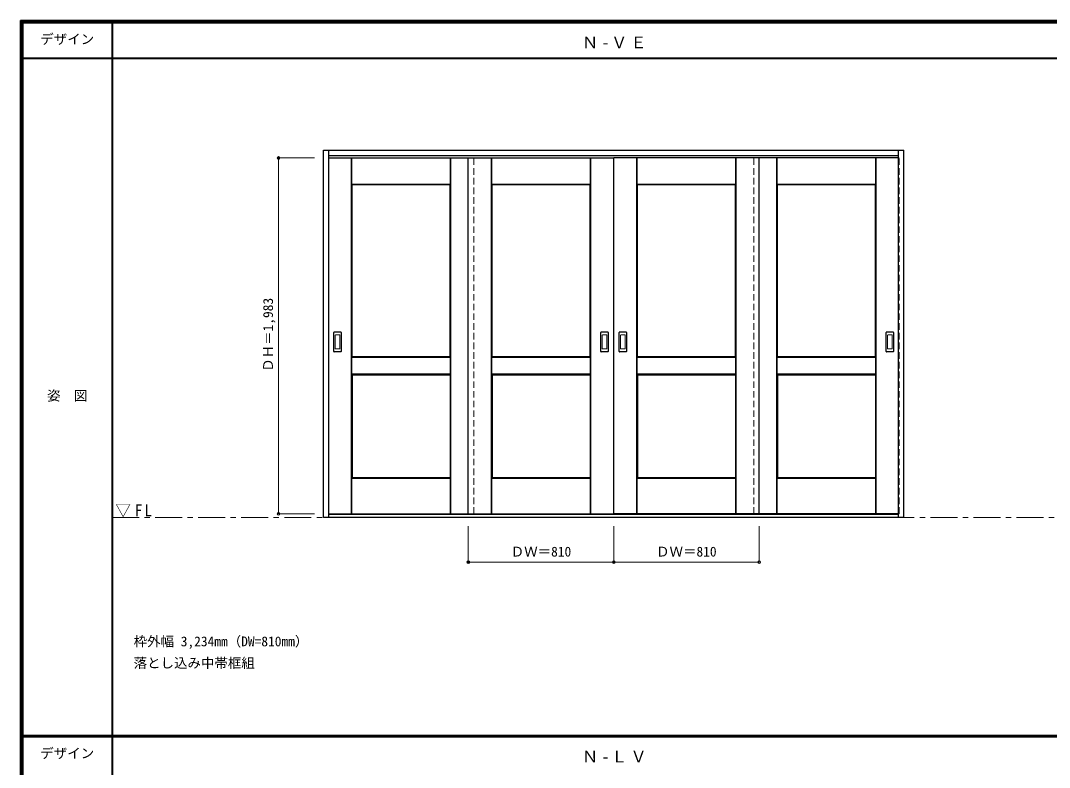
# Model space of a CAD drawing. Units: millimetres, scale not verified. Extents: x -59107 to 5700, y -4307 to 5541.
# Drawn here: x -6000 to -267, y 12 to 4175 of the extents above; entities that cross this region are included whole.
import ezdxf
from ezdxf.enums import TextEntityAlignment as Align

# ---------------------------------------------------------------- set-up
doc = ezdxf.new("R2010")
doc.units = ezdxf.units.MM
doc.header["$LTSCALE"] = 30
doc.header["$PDMODE"] = 32
doc.header["$PDSIZE"] = 15
doc.linetypes.add('CHAIN1', pattern=[8, 5, -1, 1, -1])
doc.linetypes.add('DASHED1', pattern=[1.8, 1.2, -0.6])
for name, color, linetype, lineweight in [('0-1_通り芯', 7, 'CHAIN1', 18), ('0-2_扉', 3, 'Continuous', 25), ('0-3_仕上げ', 7, 'Continuous', 18), ('0-4_枠', 3, 'Continuous', 25), ('0-6_引手', 7, 'Continuous', 18), ('0-B_寸法', 7, 'Continuous', 9), ('F-1_枠', 6, 'Continuous', 40)]:
    doc.layers.add(name, color=color, linetype=linetype, lineweight=lineweight)
doc.layers.add('0-A_文字', color=7, linetype='Continuous')
doc.layers.add('F-A_文字', color=7, linetype='Continuous')
doc.styles.add('ＭＳ ゴシック', font='')
doc.styles.get('ＭＳ ゴシック').set_extended_font_data('MS Gothic')

msp = doc.modelspace()

# ---------------------------------------------------------------- linework, layer by layer
at = {"layer": '0-1_通り芯'}
msp.add_line((-5490, 1406), (5690, 1406), dxfattribs=at)
at = {"layer": '0-2_扉', "color": 4, "linetype": 'DASHED1', "lineweight": 9}
for p, q in [((-4285, 3409), (-4282, 3409)), ((-4285, 1426), (-4285, 3409)), ((-3475, 1426), (-3475, 3409)), ((-1915, 1426), (-1915, 3409)), ((-1105, 3409), (-1108, 3409)), ((-1105, 1426), (-1105, 3409)), ((-4282, 1426), (-4285, 1426)), ((-1108, 1426), (-1105, 1426))]:
    msp.add_line(p, q, dxfattribs=at)
at = {"layer": '0-2_扉'}
for p, q in [((-4282, 3409), (-2695, 3409)), ((-3505, 1426), (-3505, 3409)), ((-1108, 3409), (-2695, 3409)), ((-2695, 1426), (-2695, 3409)), ((-1885, 1426), (-1885, 3409)), ((-4282, 1426), (-2695, 1426)), ((-1108, 1426), (-2695, 1426))]:
    msp.add_line(p, q, dxfattribs=at)
at = {"layer": '0-3_仕上げ'}
for p, q in [((-4157, 1426), (-4157, 3409)), ((-4155.5, 3261.5), (-4155.5, 3409)), ((-4154, 3263), (-4154, 3409)), ((-3606, 3263), (-3606, 3409)), ((-3604.5, 3261.5), (-3604.5, 3409)), ((-3603, 1426), (-3603, 3409)), ((-3377, 1426), (-3377, 3409)), ((-3375.5, 3261.5), (-3375.5, 3409)), ((-3374, 3263), (-3374, 3409)), ((-2826, 3263), (-2826, 3409)), ((-2824.5, 3261.5), (-2824.5, 3409)), ((-2823, 1426), (-2823, 3409)), ((-2567, 1426), (-2567, 3409)), ((-2565.5, 3261.5), (-2565.5, 3409)), ((-2564, 3263), (-2564, 3409)), ((-2016, 3263), (-2016, 3409)), ((-2014.5, 3261.5), (-2014.5, 3409)), ((-2013, 1426), (-2013, 3409)), ((-1787, 1426), (-1787, 3409)), ((-1785.5, 3261.5), (-1785.5, 3409)), ((-1784, 3263), (-1784, 3409)), ((-1236, 3263), (-1236, 3409)), ((-1234.5, 3261.5), (-1234.5, 3409)), ((-1233, 1426), (-1233, 3409)), ((-4154, 3263), (-4155.5, 3261.5)), ((-4153, 3259), (-4155.5, 3261.5)), ((-3606, 3263), (-4154, 3263)), ((-3604.5, 3261.5), (-3607, 3259)), ((-3606, 3263), (-3604.5, 3261.5)), ((-3374, 3263), (-3375.5, 3261.5)), ((-3373, 3259), (-3375.5, 3261.5)), ((-2826, 3263), (-3374, 3263)), ((-2824.5, 3261.5), (-2827, 3259)), ((-2826, 3263), (-2824.5, 3261.5)), ((-2564, 3263), (-2565.5, 3261.5)), ((-2563, 3259), (-2565.5, 3261.5)), ((-2016, 3263), (-2564, 3263)), ((-2014.5, 3261.5), (-2017, 3259)), ((-2016, 3263), (-2014.5, 3261.5)), ((-1784, 3263), (-1785.5, 3261.5)), ((-1783, 3259), (-1785.5, 3261.5)), ((-1236, 3263), (-1784, 3263)), ((-1234.5, 3261.5), (-1237, 3259)), ((-1236, 3263), (-1234.5, 3261.5)), ((-4155.5, 2298.5), (-4153, 2301)), ((-4154, 2297), (-4155.5, 2298.5)), ((-4155.5, 2203.5), (-4155.5, 2298.5)), ((-3606, 2297), (-4154, 2297)), ((-4154, 2205), (-4154, 2297)), ((-3607, 2301), (-3604.5, 2298.5)), ((-3606, 2297), (-3604.5, 2298.5)), ((-3606, 2205), (-3606, 2297)), ((-3604.5, 2203.5), (-3604.5, 2298.5)), ((-3375.5, 2298.5), (-3373, 2301)), ((-3374, 2297), (-3375.5, 2298.5)), ((-3375.5, 2203.5), (-3375.5, 2298.5)), ((-2826, 2297), (-3374, 2297)), ((-3374, 2205), (-3374, 2297)), ((-2827, 2301), (-2824.5, 2298.5)), ((-2826, 2297), (-2824.5, 2298.5)), ((-2826, 2205), (-2826, 2297)), ((-2824.5, 2203.5), (-2824.5, 2298.5)), ((-2565.5, 2298.5), (-2563, 2301)), ((-2564, 2297), (-2565.5, 2298.5)), ((-2565.5, 2203.5), (-2565.5, 2298.5)), ((-2016, 2297), (-2564, 2297)), ((-2564, 2205), (-2564, 2297)), ((-2017, 2301), (-2014.5, 2298.5)), ((-2016, 2297), (-2014.5, 2298.5)), ((-2016, 2205), (-2016, 2297)), ((-2014.5, 2203.5), (-2014.5, 2298.5)), ((-1785.5, 2298.5), (-1783, 2301)), ((-1784, 2297), (-1785.5, 2298.5)), ((-1785.5, 2203.5), (-1785.5, 2298.5)), ((-1236, 2297), (-1784, 2297)), ((-1784, 2205), (-1784, 2297)), ((-1237, 2301), (-1234.5, 2298.5)), ((-1236, 2297), (-1234.5, 2298.5)), ((-1236, 2205), (-1236, 2297)), ((-1234.5, 2203.5), (-1234.5, 2298.5)), ((-4154, 2205), (-4155.5, 2203.5)), ((-4153, 2201), (-4155.5, 2203.5)), ((-4154, 2205), (-3606, 2205)), ((-3604.5, 2203.5), (-3607, 2201)), ((-3606, 2205), (-3604.5, 2203.5)), ((-3374, 2205), (-3375.5, 2203.5)), ((-3373, 2201), (-3375.5, 2203.5)), ((-3374, 2205), (-2826, 2205)), ((-2824.5, 2203.5), (-2827, 2201)), ((-2826, 2205), (-2824.5, 2203.5)), ((-2564, 2205), (-2565.5, 2203.5)), ((-2563, 2201), (-2565.5, 2203.5)), ((-2564, 2205), (-2016, 2205)), ((-2014.5, 2203.5), (-2017, 2201)), ((-2016, 2205), (-2014.5, 2203.5)), ((-1784, 2205), (-1785.5, 2203.5)), ((-1783, 2201), (-1785.5, 2203.5)), ((-1784, 2205), (-1236, 2205)), ((-1234.5, 2203.5), (-1237, 2201)), ((-1236, 2205), (-1234.5, 2203.5)), ((-4155.5, 1623.5), (-4153, 1626)), ((-4154, 1622), (-4155.5, 1623.5)), ((-4155.5, 1426), (-4155.5, 1623.5)), ((-3606, 1622), (-4154, 1622)), ((-4154, 1426), (-4154, 1622)), ((-3607, 1626), (-3604.5, 1623.5)), ((-3606, 1622), (-3604.5, 1623.5)), ((-3606, 1426), (-3606, 1622)), ((-3604.5, 1426), (-3604.5, 1623.5)), ((-3375.5, 1623.5), (-3373, 1626)), ((-3374, 1622), (-3375.5, 1623.5)), ((-3375.5, 1426), (-3375.5, 1623.5)), ((-2826, 1622), (-3374, 1622)), ((-3374, 1426), (-3374, 1622)), ((-2827, 1626), (-2824.5, 1623.5)), ((-2826, 1622), (-2824.5, 1623.5)), ((-2826, 1426), (-2826, 1622)), ((-2824.5, 1426), (-2824.5, 1623.5)), ((-2565.5, 1623.5), (-2563, 1626)), ((-2564, 1622), (-2565.5, 1623.5)), ((-2565.5, 1426), (-2565.5, 1623.5)), ((-2016, 1622), (-2564, 1622)), ((-2564, 1426), (-2564, 1622)), ((-2017, 1626), (-2014.5, 1623.5)), ((-2016, 1622), (-2014.5, 1623.5)), ((-2016, 1426), (-2016, 1622)), ((-2014.5, 1426), (-2014.5, 1623.5)), ((-1785.5, 1623.5), (-1783, 1626)), ((-1784, 1622), (-1785.5, 1623.5)), ((-1785.5, 1426), (-1785.5, 1623.5)), ((-1236, 1622), (-1784, 1622)), ((-1784, 1426), (-1784, 1622)), ((-1237, 1626), (-1234.5, 1623.5)), ((-1236, 1622), (-1234.5, 1623.5)), ((-1236, 1426), (-1236, 1622)), ((-1234.5, 1426), (-1234.5, 1623.5))]:
    msp.add_line(p, q, dxfattribs=at)
at = {"layer": '0-3_仕上げ', "color": 3, "lineweight": 25}
for p, q in [((-3607, 3259), (-4153, 3259)), ((-4153, 2301), (-4153, 3259)), ((-3607, 2301), (-3607, 3259)), ((-2827, 3259), (-3373, 3259)), ((-3373, 2301), (-3373, 3259)), ((-2827, 2301), (-2827, 3259)), ((-2017, 3259), (-2563, 3259)), ((-2563, 2301), (-2563, 3259)), ((-2017, 2301), (-2017, 3259)), ((-1237, 3259), (-1783, 3259)), ((-1783, 2301), (-1783, 3259)), ((-1237, 2301), (-1237, 3259)), ((-3607, 2301), (-4153, 2301)), ((-2827, 2301), (-3373, 2301)), ((-2017, 2301), (-2563, 2301)), ((-1237, 2301), (-1783, 2301)), ((-4153, 2201), (-3607, 2201)), ((-4153, 2201), (-4153, 1626)), ((-3607, 2201), (-3607, 1626)), ((-3373, 2201), (-2827, 2201)), ((-3373, 2201), (-3373, 1626)), ((-2827, 2201), (-2827, 1626)), ((-2563, 2201), (-2017, 2201)), ((-2563, 2201), (-2563, 1626)), ((-2017, 2201), (-2017, 1626)), ((-1783, 2201), (-1237, 2201)), ((-1783, 2201), (-1783, 1626)), ((-1237, 2201), (-1237, 1626)), ((-3607, 1626), (-4153, 1626)), ((-2827, 1626), (-3373, 1626)), ((-2017, 1626), (-2563, 1626)), ((-1237, 1626), (-1783, 1626))]:
    msp.add_line(p, q, dxfattribs=at)
at = {"layer": '0-4_枠'}
for p, q in [((-4312, 3453), (-1078, 3453)), ((-4282, 1406), (-4282, 3453)), ((-1108, 1406), (-1108, 3453)), ((-1078, 1406), (-1078, 3453)), ((-4282, 3423), (-1108, 3423)), ((-1108, 1421), (-4282, 1421))]:
    msp.add_line(p, q, dxfattribs=at)
msp.add_lwpolyline([(-1078, 1406), (-4312, 1406), (-4312, 3453)], dxfattribs=at)
at = {"layer": '0-6_引手', "color": 3, "lineweight": 25}
for p, q in [((-4255, 2330), (-4255, 2437)), ((-4214.5, 2438.5), (-4253.5, 2438.5)), ((-4213, 2437), (-4213, 2330)), ((-2767, 2330), (-2767, 2437)), ((-2726.5, 2438.5), (-2765.5, 2438.5)), ((-2725, 2437), (-2725, 2330)), ((-2665, 2330), (-2665, 2437)), ((-2624.5, 2438.5), (-2663.5, 2438.5)), ((-2623, 2437), (-2623, 2330)), ((-1177, 2330), (-1177, 2437)), ((-1136.5, 2438.5), (-1175.5, 2438.5)), ((-1135, 2437), (-1135, 2330)), ((-4214.5, 2328.5), (-4253.5, 2328.5)), ((-2726.5, 2328.5), (-2765.5, 2328.5)), ((-2624.5, 2328.5), (-2663.5, 2328.5)), ((-1136.5, 2328.5), (-1175.5, 2328.5))]:
    msp.add_line(p, q, dxfattribs=at)
at = {"layer": '0-6_引手'}
for p, q in [((-4246.5, 2346), (-4246.5, 2421)), ((-4223, 2422.5), (-4245, 2422.5)), ((-4221.5, 2421), (-4221.5, 2346)), ((-2758.5, 2346), (-2758.5, 2421)), ((-2735, 2422.5), (-2757, 2422.5)), ((-2733.5, 2421), (-2733.5, 2346)), ((-2656.5, 2346), (-2656.5, 2421)), ((-2633, 2422.5), (-2655, 2422.5)), ((-2631.5, 2421), (-2631.5, 2346)), ((-1168.5, 2346), (-1168.5, 2421)), ((-1145, 2422.5), (-1167, 2422.5)), ((-1143.5, 2421), (-1143.5, 2346)), ((-4223, 2344.5), (-4245, 2344.5)), ((-2735, 2344.5), (-2757, 2344.5)), ((-2633, 2344.5), (-2655, 2344.5)), ((-1145, 2344.5), (-1167, 2344.5))]:
    msp.add_line(p, q, dxfattribs=at)
at = {"layer": '0-6_引手', "color": 3, "lineweight": 25}
for centre, start, end in [((-4253.5, 2437), 90, 180), ((-4214.5, 2437), 0, 90), ((-2765.5, 2437), 90, 180), ((-2726.5, 2437), 0, 90), ((-2663.5, 2437), 90, 180), ((-2624.5, 2437), 0, 90), ((-1175.5, 2437), 90, 180), ((-1136.5, 2437), 0, 90), ((-4253.5, 2330), 180, 270), ((-4214.5, 2330), 270, 0), ((-2765.5, 2330), 180, 270), ((-2726.5, 2330), 270, 0), ((-2663.5, 2330), 180, 270), ((-2624.5, 2330), 270, 0), ((-1175.5, 2330), 180, 270), ((-1136.5, 2330), 270, 0)]:
    msp.add_arc(centre, 1.5, start, end, dxfattribs=at)
at = {"layer": '0-6_引手'}
for centre, start, end in [((-4245, 2421), 90, 180), ((-4223, 2421), 0, 90), ((-2757, 2421), 90, 180), ((-2735, 2421), 0, 90), ((-2655, 2421), 90, 180), ((-2633, 2421), 0, 90), ((-1167, 2421), 90, 180), ((-1145, 2421), 0, 90), ((-4245, 2346), 180, 270), ((-4223, 2346), 270, 0), ((-2757, 2346), 180, 270), ((-2735, 2346), 270, 0), ((-2655, 2346), 180, 270), ((-2633, 2346), 270, 0), ((-1167, 2346), 180, 270), ((-1145, 2346), 270, 0)]:
    msp.add_arc(centre, 1.5, start, end, dxfattribs=at)
at = {"layer": '0-B_寸法', "color": 4}
for p, q in [((-4562, 3409), (-4562, 1426)), ((-4562, 3409), (-4362, 3409)), ((-4562, 1426), (-4362, 1426)), ((-3505, 1156), (-3505, 1356)), ((-2695, 1156), (-2695, 1356)), ((-1885, 1156), (-1885, 1356)), ((-3505, 1156), (-1885, 1156))]:
    msp.add_line(p, q, dxfattribs=at)
at = {"layer": '0-B_寸法'}
for p in [(-4562, 3409), (-4562, 1426), (-3505, 1156), (-2695, 1156), (-1885, 1156)]:
    msp.add_point(p, dxfattribs=at)
at = {"layer": 'F-1_枠'}
for p, q in [((-6000, 4175), (5700, 4175)), ((-6000, 4175), (-6000, -4205)), ((-6000, 4170), (5700, 4170)), ((-6000, 4165), (5700, 4165)), ((-5995, 4175), (-5995, -4205)), ((-5990, 4175), (-5990, -4205)), ((-5490, 4175), (-5490, -3790)), ((-6000, 3965), (5700, 3965)), ((-6000, 190.5), (5700, 190.5)), ((-6000, 187.5), (5700, 187.5)), ((-6000, 184.5), (5700, 184.5))]:
    msp.add_line(p, q, dxfattribs=at)

# ---------------------------------------------------------------- texts
at = {"layer": '0-A_文字', "style": 'ＭＳ ゴシック'}
for s, p in [('枠外幅 3,234mm（DW=810mm）', (-5370, 670.5)), ('落とし込み中帯框組', (-5370, 550.5))]:
    msp.add_text(s, height=54.99, dxfattribs=at).set_placement(p, align=Align.BOTTOM_LEFT)
at = {"layer": '0-A_文字', "char_height": 65.98, "attachment_point": 7, "style": 'ＭＳ ゴシック'}
for s, insert in [('\\T1.2;Ｎ-ＶＥ', (-2871.25, 4020)), ('\\T1.26;\\W0.95;▽FL', (-5471.25, 1406)), ('\\T1.2;Ｎ-ＬＶ', (-2871.25, 39.5))]:
    msp.add_mtext(s, dxfattribs=dict(at, insert=insert))
at = {"layer": '0-B_寸法', "style": 'ＭＳ ゴシック'}
msp.add_text('ＤＨ＝1,983', height=54.99, rotation=90, dxfattribs=at).set_placement((-4577, 2217.25), align=Align.BOTTOM_LEFT)
for p in [(-3268.75, 1171), (-2458.75, 1171)]:
    msp.add_text('ＤＷ＝810', height=54.99, dxfattribs=at).set_placement(p, align=Align.BOTTOM_LEFT)
at = {"layer": 'F-A_文字', "style": 'ＭＳ ゴシック'}
for s, p in [('デザイン', (-5890, 4027.5)), ('姿\u3000図', (-5852.5, 2040.25)), ('デザイン', (-5890, 47))]:
    msp.add_text(s, height=54.99, dxfattribs=at).set_placement(p, align=Align.BOTTOM_LEFT)

doc.saveas('drawing.dxf')
